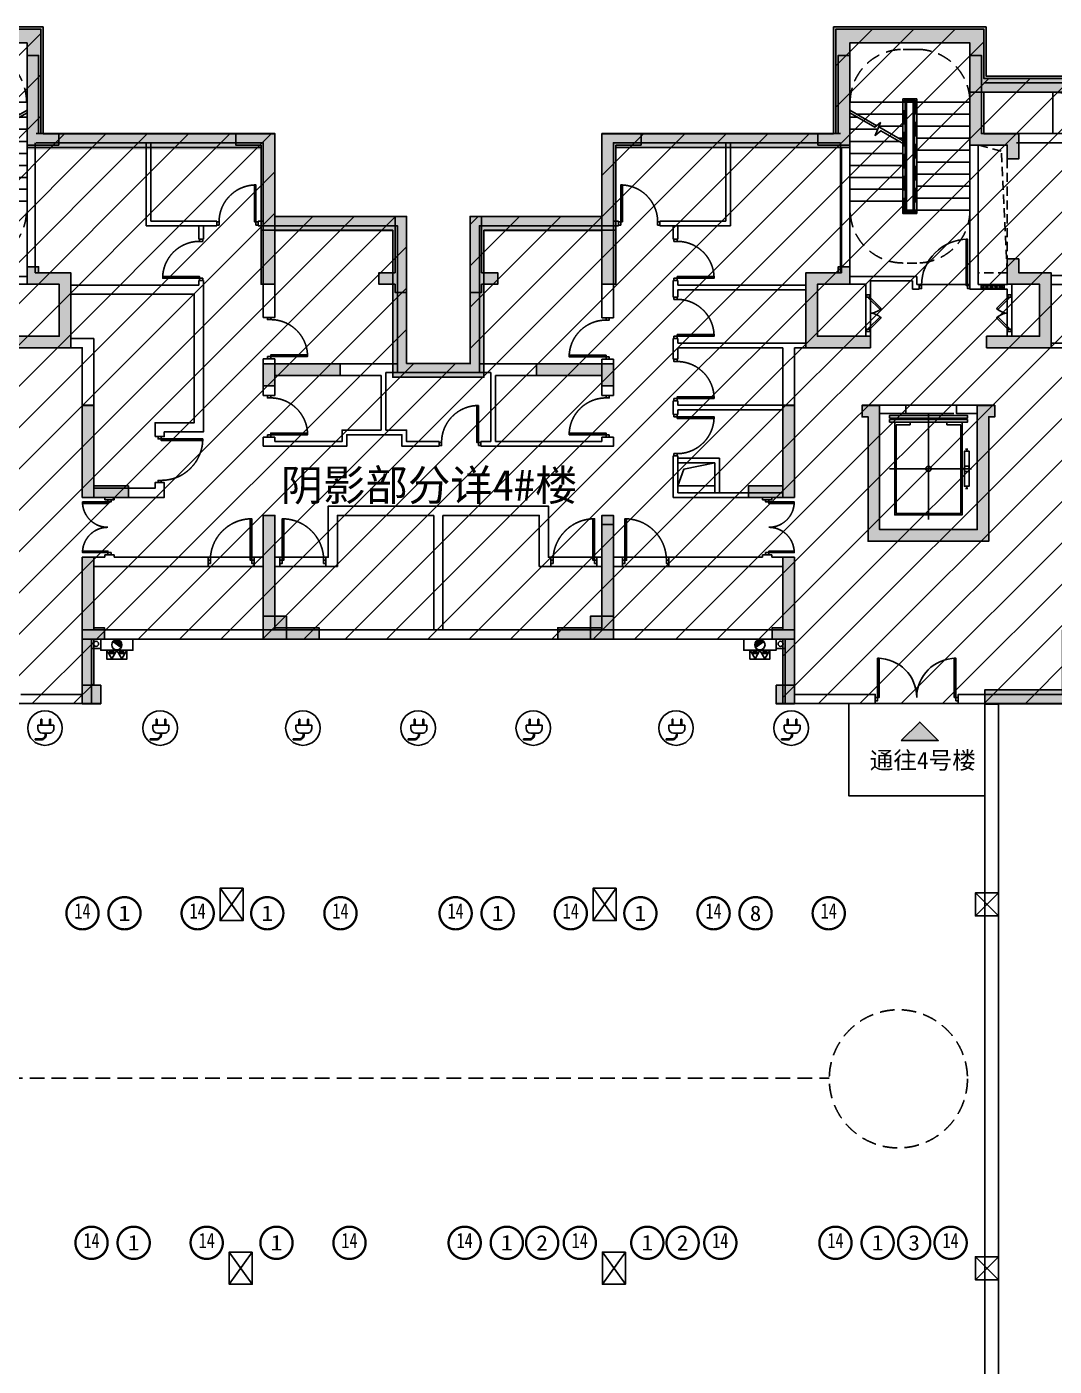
# Model space of a CAD drawing. Header units: millimetres. Extents: x -248992 to 1906102, y -24098 to 332602.
# Drawn here: x 895872 to 918176, y 76971 to 106060 of the extents above; entities that cross this region are included whole.
import ezdxf
from ezdxf.enums import TextEntityAlignment as Align
from ezdxf.xclip import XClip

# ---------------------------------------------------------------- set-up
doc = ezdxf.new("R2010")
doc.units = ezdxf.units.MM
doc.header["$LTSCALE"] = 100
doc.header["$XCLIPFRAME"] = 0
for name, pattern in [('A6-DK-B1F$0$HIDDEN2', [4.7625, 3.175, -1.5875]), ('XG-130-CORE-B1F$0$ACO-DASHED', [3, 2, -1]), ('XG-130-CORE-B1F$0$XG-14CORE-SF$0$X1-CORE-SF$0$HIDDEN2', [4.7625, 3.175, -1.5875])]:
    doc.linetypes.add(name, pattern=pattern)
for name, color, linetype in [('-ACO-TTLB', 153, 'Continuous'), ('4#-HW-B1F$0$S-HATCH-X', 251, 'Continuous'), ('4#-W-B1F$0$S-COLUMN-S', 2, 'Continuous'), ('4#-W-B1F$0$S-WALL-S', 4, 'Continuous'), ('A-HATCH', 251, 'Continuous'), ('A-ROOM-IDEN', 31, 'Continuous'), ('A-WIND-IDEN', 244, 'Continuous'), ('A6-DK-B1F$0$A-TRACK', 77, 'A6-DK-B1F$0$HIDDEN2'), ('A6-DK-B1F$0$DK-WALL-B1F$0$A-MARK', 232, 'Continuous'), ('A6-W-B1$0$S-WALL-S', 4, 'Continuous'), ('TP-DK-1(xhs)$0$P-J-DIM-L', 70, 'Continuous'), ('TP-DK-1(xhs)$0$P-X-L', 240, 'Continuous'), ('TP-DK-1(xhs)$0$P-X-M', 2, 'Continuous'), ('TP-DK-1(xhs)$0$P-X-X', 1, 'Continuous'), ('X4-B1F$0$A-CONC', 30, 'Continuous'), ('X4-B1F$0$A-DOOR', 190, 'Continuous'), ('X4-B1F$0$A-HOLE-FLOR', 242, 'Continuous'), ('X4-B1F$0$A-STAIR', 142, 'Continuous'), ('X4-B1F$0$A-WALL', 2, 'Continuous'), ('X4-B1F$0$xref(dwg引用图层)', 7, 'Continuous'), ('XA6-130-S-B1F$0$A-CONC', 30, 'Continuous'), ('XA6-130-S-B1F$0$A-DOOR', 190, 'Continuous'), ('XA6-130-S-B1F$0$A-HOLE-FLOR', 242, 'Continuous'), ('XA6-130-S-B1F$0$A-STAIR', 142, 'Continuous'), ('XA6-130-S-B1F$0$A-WALL', 2, 'Continuous'), ('XG-130-CORE-B1F$0$A-DOOR', 190, 'Continuous'), ('XG-130-CORE-B1F$0$A-EVTR', 193, 'Continuous'), ('XG-130-CORE-B1F$0$A-HOLE-FLOR', 242, 'Continuous'), ('XG-130-CORE-B1F$0$A-SILL', 135, 'Continuous'), ('XG-130-CORE-B1F$0$A-STAIR', 142, 'Continuous'), ('XG-130-CORE-B1F$0$A-WALL', 2, 'Continuous'), ('XG-130-CORE-B1F$0$XG-14CORE-SF$0$A-STAIR', 142, 'Continuous'), ('XG-130-CORE-B1F$0$XG-14CORE-SF$0$X1-CORE-SF$0$A-INDEX', 134, 'Continuous'), ('XG-130-CORE-B1F$0$XG-14CORE-SF$0$X1-CORE-SF$0$A-RAIL', 55, 'Continuous'), ('XG-130-CORE-B1F$0$XG-14CORE-SF$0$X1-CORE-SF$0$A-STAIR', 142, 'Continuous'), ('XG-130-CORE-B1F$0$XU-3A-28F-SF$0$A-WIND', 126, 'Continuous'), ('xref(dwg引用图层)', 7, 'Continuous')]:
    doc.layers.add(name, color=color, linetype=linetype)
for name, color, linetype, plot in [('4#-HW-B1F$0$S-EDIT', 241, 'Continuous', False), ('A6-W-B1$0$S-EDIT', 241, 'Continuous', False), ('XG-130-CORE-B1F$0$XG-14CORE-SF$0$X1-CORE-SF$0$-ACO-PLTW', 220, 'XG-130-CORE-B1F$0$XG-14CORE-SF$0$X1-CORE-SF$0$HIDDEN2', False)]:
    doc.layers.add(name, color=color, linetype=linetype, plot=plot)
doc.layers.add('LVTRY', color=6, linetype='Continuous', lineweight=18)
doc.layers.add('PUB_TEXT', color=7, linetype='Continuous', lineweight=15)
doc.styles.add('-黑体', font='simhei.ttf')
doc.styles.add('华文细黑', font='STXIHEI.TTF')

# ---------------------------------------------------------------- blocks, each defined once
blk = doc.blocks.new('*U160')
for p, q in [((-25, 0), (-25, 500)), ((25, 0), (25, 500))]:
    blk.add_line(p, q)
for points in [[(25, 500), (-25, 500), (-25, 450), (25, 450)], [(25, 500), (-25, 500), (-25, 450), (25, 450)], [(22, 497), (-22, 497), (-22, 453), (22, 453)], [(22, 497), (-22, 497), (-22, 453), (22, 453)], [(16, 395), (13, 395), (13, 399), (-16, 445), (-16, 450), (-13, 450), (-13, 446), (16, 400), (16, 395)], [(16, 295), (13, 295), (13, 299), (-16, 345), (-16, 350), (-13, 350), (-13, 346), (16, 300), (16, 295)], [(25, 0), (-25, 0), (-25, 50), (25, 50)], [(25, 0), (-25, 0), (-25, 50), (25, 50)], [(22, 3), (-22, 3), (-22, 47), (22, 47)], [(22, 3), (-22, 3), (-22, 47), (22, 47)], [(16, 195), (13, 195), (13, 199), (-16, 245), (-16, 250), (-13, 250), (-13, 246), (16, 200), (16, 195)], [(16, 95), (13, 95), (13, 99), (-16, 145), (-16, 150), (-13, 150), (-13, 146), (16, 100), (16, 95)]]:
    blk.add_lwpolyline(points, close=True)
blk = doc.blocks.new('*U161')
for points in [[(-1100, -35), (-1050, -35), (-1050, 35), (-1100, 35)], [(-50, -35), (0, -35), (0, 35), (-50, 35)], [(-85, -1035), (-85, -35), (-50, -35), (-50, -1035)]]:
    blk.add_lwpolyline(points, close=True)
blk.add_arc((-50, -35), 1000, 180, 270)
blk = doc.blocks.new('XG-130-CORE-B1F$0$DT-YL')
for p, q in [((13512, 6200), (12412, 6200)), ((12962, 3900), (12962, 6200)), ((12562, 5955), (12262, 5955)), ((12562, 6010), (12562, 5955)), ((13362, 5955), (13362, 6010)), ((13662, 5955), (13362, 5955)), ((12156, 5430), (12106, 5430)), ((12131, 5380), (12131, 5430)), ((13806, 5000), (12031, 5000)), ((12156, 4570), (12106, 4570)), ((12131, 4620), (12131, 4570))]:
    blk.add_line(p, q)
for points in [[(13806, 6100), (13806, 6160), (12118, 6160), (12118, 6100)], [(13806, 6010), (13806, 6070), (12118, 6070), (12118, 6010)], [(12081, 5380), (12081, 4620), (12181, 4620), (12181, 5380)]]:
    blk.add_lwpolyline(points, close=True)
for points in [[(12231, 6010), (12231, 4000), (13693, 4000), (13693, 6010)], [(12262, 5955), (12262, 4030), (13662, 4030), (13662, 5955)]]:
    blk.add_lwpolyline(points)
blk.add_circle((12131, 5000), 60)
at = {"extrusion": (0, 0, -1)}
blk.add_ellipse((12962, 5000), major_axis=(60.1, 0), ratio=0.918919, start_param=4.712389, end_param=10.995574, dxfattribs=at)
blk = doc.blocks.new('*U162')
at = {"linetype": 'ByBlock', "lineweight": -2}
for points in [[(0, 35), (50, 35), (50, -35), (0, -35)], [(322, 258), (75, 10), (50, 35), (297, 282)], [(478, 258), (725, 10), (750, 35), (503, 282)], [(800, 35), (750, 35), (750, -35), (800, -35)]]:
    blk.add_lwpolyline(points, close=True, dxfattribs=at)
for centre, start, end in [((50, 35), 0, 45), ((750, 35), 135, 180)]:
    blk.add_arc(centre, 350, start, end, dxfattribs=at)
blk = doc.blocks.new('XG-130-CORE-B1F')
at = {"const_width": 0.25}
blk.add_lwpolyline([(8240, 9020, 1), (8240, 9020, 1)], format="xyb", close=True, dxfattribs=at)
at = {"layer": 'XG-130-CORE-B1F$0$A-HOLE-FLOR', "linetype": 'XG-130-CORE-B1F$0$ACO-DASHED'}
blk.add_lwpolyline([(8940, 9270), (9570, 9270), (9570, 12040), (8940, 12040)], close=True, dxfattribs=at)
blk.add_lwpolyline([(8940, 9270), (9069, 11912), (9570, 12040)], dxfattribs=at)
at = {"layer": 'XG-130-CORE-B1F$0$A-SILL'}
for points in [[(9005, 9010), (9505, 9010)], [(9005, 8910), (9505, 8910)]]:
    blk.add_lwpolyline(points, dxfattribs=at)
at = {"layer": 'XG-130-CORE-B1F$0$A-STAIR'}
blk.add_lwpolyline([(10040, 6390), (11140, 6390)], dxfattribs=at)
at = {"layer": 'XG-130-CORE-B1F$0$A-WALL'}
for p, q in [((12360, 14260), (12360, 9190)), ((10900, 9190), (10900, 9010)), ((11000, 9090), (11000, 8910)), ((10850, 9010), (10850, 8910))]:
    blk.add_line(p, q, dxfattribs=at)
for points in [[(12360, 14260), (9750, 14260), (9750, 8990)], [(9570, 9010), (9570, 12040), (8940, 12040), (8940, 11740), (8690, 11740), (8690, 12290), (9500, 12290)], [(12540, 11989), (12540, 9270), (13310, 9270), (13310, 7640), (11910, 7640), (11910, 7990), (12010, 7990), (12010, 7890), (13060, 7890), (13060, 9020), (12010, 9020), (12010, 8790), (11910, 8790), (11910, 9090), (11000, 9090)], [(8840, 8790), (8940, 8790), (8940, 8910), (9005, 8910), (9005, 9010), (8940, 9010), (8940, 9570), (8690, 9570), (8690, 9270), (7990, 9270), (7990, 7640), (9390, 7640), (9390, 7890), (8940, 7890), (8940, 7990), (8840, 7990), (8840, 7890), (8240, 7890), (8240, 9020), (8840, 9020)], [(8840, 9020), (8840, 8910)], [(8840, 9020), (8840, 8790)], [(12360, 9190), (10900, 9190)], [(9570, 9010), (9505, 9010)], [(9505, 9010), (9505, 8910), (9750, 8910), (9750, 8990), (9750, 8990)], [(10900, 9010), (10850, 9010)], [(11000, 8910), (10850, 8910)], [(11710, 6390), (11140, 6390), (11140, 6210), (11710, 6210), (11710, 3690), (9590, 3690), (9590, 6210), (10040, 6210), (10040, 6390), (9590, 6390)]]:
    blk.add_lwpolyline(points, dxfattribs=at)
at = {"layer": 'XG-130-CORE-B1F$0$XG-14CORE-SF$0$A-STAIR'}
for p, q in [((8840, 8790), (8840, 7990)), ((8940, 7990), (8940, 8790)), ((11910, 7990), (11910, 8790)), ((12010, 8790), (12010, 7990))]:
    blk.add_line(p, q, dxfattribs=at)
blk.add_lwpolyline([(10850, 9010), (9750, 9010)], dxfattribs=at)
at = {"layer": 'XG-130-CORE-B1F$0$XG-14CORE-SF$0$X1-CORE-SF$0$-ACO-PLTW'}
blk.add_line((11180, 13020), (10930, 13020), dxfattribs=at)
blk.add_lwpolyline([(10930, 13020), (10930, 10580), (11180, 10580), (11180, 13020)], dxfattribs=at)
at = {"layer": 'XG-130-CORE-B1F$0$XG-14CORE-SF$0$X1-CORE-SF$0$A-INDEX'}
for points in [[(12360, 12800), (11774, 12462)], [(12360, 12742), (11815, 12428), (11692, 12530), (11808, 12250), (11685, 12352), (11130, 12032)], [(11731, 12437), (11130, 12090)]]:
    blk.add_lwpolyline(points, dxfattribs=at)
at = {"layer": 'XG-130-CORE-B1F$0$XG-14CORE-SF$0$X1-CORE-SF$0$A-RAIL'}
for points in [[(10905, 10555), (11205, 10555), (11205, 13045), (10905, 13045)], [(10955, 10605), (11155, 10605), (11155, 12995), (10955, 12995)]]:
    blk.add_lwpolyline(points, close=True, dxfattribs=at)
at = {"layer": 'XG-130-CORE-B1F$0$XG-14CORE-SF$0$X1-CORE-SF$0$A-STAIR'}
for p, q in [((9750, 12970), (10905, 12970)), ((10955, 12970), (11155, 12970)), ((10980, 10630), (10980, 12970)), ((11130, 10630), (11130, 12970)), ((11205, 12970), (12360, 12970)), ((9750, 12710), (10905, 12710)), ((10955, 12720), (10980, 12720)), ((11130, 12710), (11155, 12710)), ((11205, 12710), (12222, 12710)), ((12200, 12650), (12360, 12650)), ((9750, 12450), (10905, 12450)), ((10955, 12460), (10980, 12460)), ((11130, 12450), (11155, 12450)), ((11205, 12450), (11721, 12450)), ((11750, 12390), (12360, 12390)), ((9750, 12190), (10905, 12190)), ((9750, 11930), (10905, 11930)), ((10955, 12200), (10980, 12200)), ((10955, 11940), (10980, 11940)), ((11130, 12190), (11155, 12190)), ((11205, 12190), (11304, 12190)), ((11282, 12120), (12360, 12120)), ((9750, 11670), (10905, 11670)), ((10955, 11680), (10980, 11680)), ((11130, 11860), (11155, 11860)), ((11205, 11860), (12360, 11860)), ((9750, 11410), (10905, 11410)), ((10955, 11420), (10980, 11420)), ((11130, 11600), (11155, 11600)), ((11205, 11600), (12360, 11600)), ((9750, 11150), (10905, 11150)), ((10955, 11160), (10980, 11160)), ((11130, 11340), (11155, 11340)), ((11130, 11080), (11155, 11080)), ((11205, 11340), (12360, 11340)), ((11205, 11080), (12360, 11080)), ((9750, 10890), (10905, 10890)), ((10955, 10900), (10980, 10900)), ((11130, 10820), (11155, 10820)), ((11205, 10820), (12360, 10820)), ((9750, 10630), (10905, 10630)), ((10955, 10630), (11155, 10630))]:
    blk.add_line(p, q, dxfattribs=at)
at = {"layer": 'XG-130-CORE-B1F$0$XG-14CORE-SF$0$X1-CORE-SF$0$A-STAIR', "linetype": 'XG-130-CORE-B1F$0$XG-14CORE-SF$0$X1-CORE-SF$0$HIDDEN2'}
for points in [[(10900, 14120), (11200, 14120)], [(11110, 9480), (10900, 9480)]]:
    blk.add_lwpolyline(points, dxfattribs=at)
for centre, start, end in [((10900, 12970), 90, 180), ((11200, 12970), 0, 90), ((10900, 10630), 180, 270), ((11200, 10630), 270, 0)]:
    blk.add_arc(centre, 1150, start, end, dxfattribs=at)
at = {"layer": 'XG-130-CORE-B1F$0$A-DOOR'}
for name, p, rotation in [('*U161', (9750, 8960), 180), ('*U162', (11960, 7990), 90)]:
    blk.add_blockref(name, p, dxfattribs=dict(at, rotation=rotation))
at = {"layer": 'XG-130-CORE-B1F$0$A-DOOR', "xscale": -1, "rotation": 270}
blk.add_blockref('*U162', (8890, 7990), dxfattribs=at)
at = {"layer": 'XG-130-CORE-B1F$0$A-EVTR'}
blk.add_blockref('XG-130-CORE-B1F$0$DT-YL', (-2312, 10), dxfattribs=at)
at = {"layer": 'XG-130-CORE-B1F$0$XU-3A-28F-SF$0$A-WIND', "rotation": 90}
blk.add_blockref('*U160', (9505, 8960), dxfattribs=at)
blk = doc.blocks.new('*U101')
for points in [[(-85, 835), (-85, 35), (-50, 35), (-50, 835)], [(-900, -35), (-850, -35), (-850, 35), (-900, 35)], [(-50, -35), (0, -35), (0, 35), (-50, 35)]]:
    blk.add_lwpolyline(points, close=True)
blk.add_arc((-50, 35), 800, 90, 180)
blk = doc.blocks.new('*U102')
for points in [[(-850, 35), (-900, 35), (-900, -35), (-850, -35)], [(0, 35), (-50, 35), (-50, -35), (0, -35)], [(-815, -835), (-815, -35), (-850, -35), (-850, -835)]]:
    blk.add_lwpolyline(points, close=True)
blk.add_arc((-850, -35), 800, 270, 0)
blk = doc.blocks.new('*U98')
for points in [[(-815, 835), (-815, 35), (-850, 35), (-850, 835)], [(-850, -35), (-900, -35), (-900, 35), (-850, 35)], [(0, -35), (-50, -35), (-50, 35), (0, 35)]]:
    blk.add_lwpolyline(points, close=True)
blk.add_arc((-850, 35), 800, 0, 90)
blk = doc.blocks.new('*U95')
at = {"linetype": 'ByBlock', "lineweight": -2}
for points in [[(0, -35), (50, -35), (50, 35), (0, 35)], [(1150, -35), (1200, -35), (1200, 35), (1150, 35)], [(85, -585), (85, -35), (50, -35), (50, -585)], [(1115, -585), (1115, -35), (1150, -35), (1150, -585)]]:
    blk.add_lwpolyline(points, close=True, dxfattribs=at)
for centre, start, end in [((50, -35), 270, 0), ((1150, -35), 180, 270)]:
    blk.add_arc(centre, 550, start, end, dxfattribs=at)
blk = doc.blocks.new('*U96')
at = {"color": 0, "linetype": 'ByBlock', "lineweight": -2}
for points in [[(50, -35), (0, -35), (0, 35), (50, 35)], [(1000, -35), (950, -35), (950, 35), (1000, 35)], [(85, -935), (85, -35), (50, -35), (50, -935)]]:
    blk.add_lwpolyline(points, close=True, dxfattribs=at)
blk.add_arc((50, -35), 900, 270, 0, dxfattribs=at)
blk = doc.blocks.new('*U97')
at = {"color": 0, "linetype": 'ByBlock', "lineweight": -2}
for points in [[(85, 935), (85, 35), (50, 35), (50, 935)], [(50, 35), (0, 35), (0, -35), (50, -35)], [(1000, 35), (950, 35), (950, -35), (1000, -35)]]:
    blk.add_lwpolyline(points, close=True, dxfattribs=at)
blk.add_arc((50, 35), 900, 360, 90, dxfattribs=at)
blk = doc.blocks.new('*U99')
at = {"color": 0, "linetype": 'ByBlock', "lineweight": -2}
for points in [[(85, 935), (85, 35), (50, 35), (50, 935)], [(50, 35), (0, 35), (0, -35), (50, -35)], [(1000, 35), (950, 35), (950, -35), (1000, -35)]]:
    blk.add_lwpolyline(points, close=True, dxfattribs=at)
blk.add_arc((50, 35), 900, 360, 90, dxfattribs=at)
blk = doc.blocks.new('XA6-130-S-B1F')
at = {"layer": 'XA6-130-S-B1F$0$A-CONC'}
blk.add_lwpolyline([(32830, 110), (34840, 110), (34840, 1510), (42480, 1510)], dxfattribs=at)
at = {"layer": 'XA6-130-S-B1F$0$A-HOLE-FLOR'}
blk.add_lwpolyline([(36830, 13190), (34630, 13190), (34630, 12290), (36830, 12290)], close=True, dxfattribs=at)
blk.add_lwpolyline([(34630, 13190), (36615, 13024), (36830, 12290)], dxfattribs=at)
at = {"layer": 'XA6-130-S-B1F$0$A-STAIR'}
for points in [[(16290, 3090), (17290, 3090)], [(17850, 3090), (18850, 3090)], [(23730, 3090), (24730, 3090)], [(26290, 3090), (25290, 3090)], [(16290, 2890), (17290, 2890)], [(18850, 2890), (17850, 2890)], [(24730, 2890), (23730, 2890)], [(26290, 2890), (25290, 2890)]]:
    blk.add_lwpolyline(points, dxfattribs=at)
at = {"layer": 'XA6-130-S-B1F$0$A-WALL'}
blk.add_line((30020, 12090), (30020, 9270), dxfattribs=at)
for points in [[(33130, 13390), (37030, 13390), (37030, 12290), (39020, 12290), (39020, 10490), (41880, 10490)], [(33130, 13190), (36830, 13190), (36830, 12090), (38770, 12090), (38770, 10290), (41680, 10290), (41680, 7090), (42430, 7090), (42430, 5389)], [(30020, 12290), (24840, 12290), (24840, 10490), (21980, 10490), (21980, 7300), (20600, 7300), (20600, 10490), (17740, 10490), (17740, 12290), (12560, 12290)], [(36830, 12290), (33840, 12290)], [(36830, 12290), (33840, 12290)], [(12540, 12090), (12540, 9270)], [(30020, 12090), (25090, 12090), (25090, 10290), (22180, 10290), (22180, 7100), (20400, 7100), (20400, 10290), (17490, 10290), (17490, 12090), (12560, 12090)], [(14950, 10290), (14950, 12090)], [(15050, 10390), (15050, 12090)], [(27530, 10390), (27530, 12090)], [(27630, 10290), (27630, 12090)], [(30020, 12090), (30020, 9270)], [(36830, 12090), (33840, 12090)], [(36830, 12090), (33840, 12090)], [(16480, 10290), (14950, 10290)], [(15050, 10390), (16480, 10390)], [(16090, 10000), (16090, 10290)], [(16190, 10000), (16190, 10290)], [(16480, 10390), (16480, 10290)], [(17380, 10390), (17490, 10390)], [(17380, 10390), (17380, 10290)], [(17490, 10290), (17380, 10290)], [(17490, 8300), (17490, 10290)], [(17740, 8300), (17740, 10290)], [(24840, 8290), (24840, 10290)], [(25200, 10390), (25090, 10390)], [(25090, 8290), (25090, 10290)], [(25090, 10290), (25200, 10290)], [(25200, 10390), (25200, 10290)], [(26100, 10390), (26100, 10290)], [(27530, 10390), (26100, 10390)], [(26100, 10290), (27630, 10290)], [(26390, 10000), (26390, 10290)], [(26490, 10000), (26490, 10290)], [(16190, 10000), (16090, 10000)], [(26390, 10000), (26490, 10000)], [(34590, 9210), (37320, 9210), (37320, 9550), (37520, 9550)], [(34590, 9010), (37520, 9010), (37520, 9350), (37520, 9350)], [(12560, 9270), (13310, 9270)], [(13310, 9000), (13310, 9270)], [(16090, 9000), (16090, 9100)], [(16190, 9100), (16090, 9100)], [(16190, 9000), (16190, 9100)], [(26390, 9000), (26390, 9100)], [(26390, 9100), (26490, 9100)], [(26490, 9000), (26490, 9100)], [(29270, 9000), (29270, 9270)], [(30020, 9270), (29270, 9270)], [(13310, 9000), (16090, 9000)], [(13810, 6390), (13810, 7840), (13310, 7840), (13310, 8800)], [(15140, 5710), (15140, 6010), (15990, 6010), (15990, 8800), (13310, 8800)], [(15140, 5710), (15340, 5710), (15340, 5810), (16190, 5810), (16190, 9000)], [(26390, 9000), (26390, 8740)], [(26490, 8740), (26390, 8740)], [(29270, 9000), (26490, 9000)], [(29270, 8900), (26490, 8900), (26490, 8740)], [(17740, 8300), (17490, 8300)], [(24840, 8290), (25090, 8290)], [(13560, 6390), (13560, 7640), (13310, 7640)], [(26490, 7840), (26390, 7840)], [(26390, 7840), (26390, 7390)], [(26490, 7840), (26490, 7740)], [(29270, 7740), (26490, 7740)], [(26490, 7640), (26490, 7390)], [(28770, 7640), (26490, 7640)], [(28770, 6390), (28770, 7640)], [(29270, 7640), (29020, 7640)], [(29020, 6390), (29020, 7640)], [(34590, 7740), (37420, 7740)], [(34590, 7640), (34840, 7640)], [(17490, 6600), (17490, 7400)], [(17740, 7400), (17490, 7400)], [(17740, 6600), (17740, 7400)], [(17740, 7290), (20400, 7290)], [(24840, 7290), (22180, 7290)], [(24840, 7390), (25090, 7390)], [(24840, 6600), (24840, 7390)], [(25090, 6600), (25090, 7390)], [(26490, 7390), (26390, 7390)], [(26490, 7490), (26490, 7390)], [(17740, 7040), (20050, 7040)], [(20050, 7040), (20050, 5850)], [(20150, 7100), (22430, 7100)], [(20150, 7100), (20150, 5850)], [(22430, 7100), (22430, 5600)], [(24830, 7040), (22530, 7040)], [(22530, 7040), (22530, 5600)], [(17740, 6600), (17490, 6600)], [(24840, 6600), (25090, 6600)], [(26490, 6490), (26390, 6490)], [(26390, 6190), (26390, 6490)], [(26490, 6490), (26490, 6390), (28770, 6390)], [(26490, 6190), (26390, 6190)], [(26490, 6190), (26490, 6290)], [(26490, 6290), (28770, 6290)], [(27430, 6390), (28770, 6390)], [(27430, 6290), (28770, 6290)], [(30490, 6390), (30490, 6140)], [(30490, 6390), (30870, 6390)], [(30490, 6140), (30620, 6140)], [(30870, 6210), (30870, 3690), (32990, 3690), (32990, 6210)], [(33370, 6390), (32990, 6390)], [(33370, 6140), (33240, 6140)], [(33370, 6390), (33370, 6140)], [(17740, 5600), (19200, 5600), (19200, 5850), (20050, 5850)], [(20150, 5850), (20600, 5850), (20600, 5600), (21310, 5600)], [(17490, 5500), (19300, 5500), (19300, 5750), (20500, 5750), (20500, 5500), (21310, 5500)], [(17490, 5500), (17490, 5700)], [(17740, 5700), (17490, 5700)], [(17740, 5600), (17740, 5700)], [(21310, 5600), (21270, 5600)], [(21310, 5500), (21310, 5600)], [(21310, 5500), (21310, 5600)], [(25090, 5700), (25090, 5500), (22210, 5500)], [(22430, 5600), (22210, 5600)], [(22210, 5500), (22210, 5600)], [(24840, 5600), (22530, 5600)], [(24840, 5700), (25090, 5700)], [(24840, 5600), (24840, 5700)], [(21310, 5500), (21270, 5500)], [(26490, 5290), (26390, 5290)], [(28330, 4390), (26390, 4390), (26390, 5290)], [(26490, 5190), (26490, 5290)], [(28770, 4490), (26490, 4490), (26490, 5290)], [(14250, 4390), (15340, 4390), (15340, 4710), (15140, 4710), (15140, 4590), (13810, 4590)], [(13810, 4390), (14050, 4390)], [(14050, 4340), (14050, 4390)], [(14250, 4340), (14250, 4390)], [(28330, 4340), (28330, 4390)], [(28770, 4390), (28530, 4390)], [(28530, 4340), (28530, 4390)], [(14050, 4340), (14250, 4340)], [(21320, 4200), (18900, 4200), (18900, 3090), (18850, 3090), (18850, 2890), (19100, 2890), (19100, 4000), (21190, 4000)], [(18900, 4200), (23680, 4200), (23680, 3090), (23730, 3090), (23730, 2890), (23480, 2890), (23480, 4000), (21390, 4000)], [(28530, 4340), (28330, 4340)], [(21190, 4000), (21190, 1510)], [(21390, 4000), (21390, 1510)], [(24840, 1510), (24840, 3800), (25090, 3800), (25090, 1510)], [(42430, 3310), (42430, 1510), (34840, 1510), (34840, 110), (32830, 110)], [(13560, 3090), (14050, 3090)], [(13560, 3090), (13560, 1510)], [(14050, 3140), (14250, 3140)], [(14050, 3090), (14050, 3140)], [(14050, 3140), (14250, 3140)], [(14250, 3090), (14250, 3140)], [(14250, 3090), (16290, 3090)], [(16290, 3090), (16290, 2890)], [(17290, 3090), (17490, 3090)], [(17290, 3090), (17290, 2890)], [(17850, 3090), (17740, 3090)], [(17850, 3090), (17850, 2890)], [(24730, 3090), (24730, 2890)], [(24730, 3090), (24840, 3090)], [(25290, 3090), (25090, 3090)], [(25290, 3090), (25290, 2890)], [(26290, 3090), (26290, 2890)], [(28330, 3090), (26290, 3090)], [(28530, 3140), (28330, 3140)], [(28330, 3090), (28330, 3140)], [(28530, 3140), (28330, 3140)], [(28530, 3090), (28530, 3140)], [(29020, 3090), (28530, 3090)], [(29020, 3090), (29020, 1510)], [(13810, 2890), (16290, 2890)], [(13810, 2890), (13810, 1510)], [(17290, 2890), (17490, 2890)], [(17740, 1510), (17740, 2890)], [(17740, 2890), (17850, 2890)], [(24840, 2890), (24730, 2890)], [(24840, 1510), (24840, 2890)], [(25290, 2890), (25090, 2890)], [(28770, 2890), (26290, 2890)], [(28770, 2890), (28770, 1510)], [(11550, 110), (13560, 110), (13560, 1510), (29020, 1510), (29020, 110), (31030, 110)], [(11550, -90), (13760, -90), (13760, 1310), (28820, 1310), (28820, -90), (31030, -90)], [(32830, -90), (35040, -90), (35040, 1310), (42680, 1310)]]:
    blk.add_lwpolyline(points, dxfattribs=at)
at = {"layer": 'XA6-130-S-B1F$0$A-DOOR'}
for name, p in [('*U101', (17380, 10340)), ('*U97', (17850, 2990))]:
    blk.add_blockref(name, p, dxfattribs=at)
at = {"layer": 'XA6-130-S-B1F$0$A-DOOR', "xscale": -1}
for name, p in [('*U101', (25200, 10340)), ('*U97', (24730, 2990))]:
    blk.add_blockref(name, p, dxfattribs=at)
at = {"layer": 'XA6-130-S-B1F$0$A-DOOR'}
for name, p, rotation in [('*U98', (16140, 10000), 90), ('*U102', (17615, 8300), 90), ('*U102', (17615, 6600), 90), ('*U102', (21310, 5550), 180), ('*U98', (26440, 5290), 270), ('*U99', (15240, 5710), 270), ('*U95', (28430, 3140), 90), ('*U96', (17290, 2990), 180)]:
    blk.add_blockref(name, p, dxfattribs=dict(at, rotation=rotation))
at = {"layer": 'XA6-130-S-B1F$0$A-DOOR', "xscale": -1}
for name, p, rotation in [('*U98', (26440, 10000), 270), ('*U98', (26440, 8740), 270), ('*U102', (24965, 8290), 270), ('*U98', (26440, 7390), 270), ('*U102', (24965, 6600), 270), ('*U95', (14150, 3140), 270), ('*U96', (25290, 2990), 180)]:
    blk.add_blockref(name, p, dxfattribs=dict(at, rotation=rotation))
blk = doc.blocks.new('*U154')
at = {"linetype": 'ByBlock', "lineweight": -2}
for points in [[(85, 885), (85, 35), (50, 35), (50, 885)], [(1715, 885), (1715, 35), (1750, 35), (1750, 885)], [(0, 35), (50, 35), (50, -35), (0, -35)], [(1750, 35), (1800, 35), (1800, -35), (1750, -35)]]:
    blk.add_lwpolyline(points, close=True, dxfattribs=at)
for centre, start, end in [((50, 35), 0, 90), ((1750, 35), 90, 180)]:
    blk.add_arc(centre, 850, start, end, dxfattribs=at)
blk = doc.blocks.new('X4-B1F')
at = {"layer": 'X4-B1F$0$A-CONC', "elevation": 0}
for points in [[(29637, 110), (30775, 110), (30775, -90), (29744, -90)], [(33713, 110), (32575, 110), (32575, -90), (33606, -90)]]:
    blk.add_lwpolyline(points, dxfattribs=at)
at = {"layer": 'X4-B1F$0$A-HOLE-FLOR'}
blk.add_lwpolyline([(27290, 5140), (26490, 5140), (26490, 4640), (27290, 4640)], close=True, dxfattribs=at)
blk.add_lwpolyline([(27290, 5140), (26617, 5002), (26490, 4640)], dxfattribs=at)
at = {"layer": 'X4-B1F$0$A-STAIR', "elevation": 0}
for points in [[(30200, -90), (33150, -90)], [(30200, -90), (30200, -2090), (33150, -2090), (33150, -90)]]:
    blk.add_lwpolyline(points, dxfattribs=at)
at = {"layer": 'X4-B1F$0$A-WALL'}
for points in [[(27390, 4490), (27390, 5240), (26490, 5240)], [(27290, 4490), (27290, 5140), (26490, 5140)]]:
    blk.add_lwpolyline(points, dxfattribs=at)
ref = blk.add_blockref('XA6-130-S-B1F', (0, 0))
XClip(ref).set_block_clipping_path([(-2000.0000000001, -1000), (8285.099959881, -1000), (8285.099959881, 1240.1551048407), (12225.9127368871, 1240.1551048407), (12225.9127368871, -1000), (30200.0000062791, -1000), (30200.0000062791, 988.1513890704), (33245.6530441269, 988.1513890704), (33245.6530441269, -1000), (43579.9999999999, -1000), (43579.9999999999, 14900), (-2000.0000000001, 14900)])
at = {"layer": 'X4-B1F$0$A-DOOR', "xscale": -1}
blk.add_blockref('*U154', (32575, 10, 0), dxfattribs=at)
at = {"layer": 'X4-B1F$0$xref(dwg引用图层)'}
blk.add_blockref('XG-130-CORE-B1F', (0, 0), dxfattribs=at)
at = {"layer": 'X4-B1F$0$xref(dwg引用图层)', "xscale": -1}
blk.add_blockref('XG-130-CORE-B1F', (42580, 0), dxfattribs=at)
blk = doc.blocks.new('4#-HW-B1F')
at = {"layer": '4#-HW-B1F$0$S-HATCH-X'}
for points in [[(33180, 13540), (37180, 13540), (37180, 12290), (39020, 12290), (39020, 10490), (41880, 10490), (41880, 7290), (42680, 7290), (42680, 6390), (43680, 6390), (43680, 2790), (42680, 2790), (42680, 1310), (35140, 1310), (35140, 310), (35140, -90), (33150, -90), (33150, 210), (34840, 210), (34840, 310), (34840, 1610), (42380, 1610), (42380, 3090), (43380, 3090), (43380, 6090), (42380, 6090), (42380, 6990), (41580, 6990), (41580, 10190), (38720, 10190), (38720, 11990), (36830, 11990), (36830, 13190), (32830, 13190), (32830, 14260), (30220, 14260), (30220, 11990), (25140, 11990), (25140, 10190), (22280, 10190), (22280, 7000), (20300, 7000), (20300, 10190), (17440, 10190), (17440, 11940), (12360, 11940), (12360, 14260), (9750, 14260), (9750, 13190), (5880, 13190), (5880, 11990), (3860, 11990), (3860, 10190), (950, 10190), (950, 10490), (3560, 10490), (3560, 12290), (5530, 12290), (5530, 13540), (9400, 13540), (9400, 14610), (12710, 14610), (12710, 12290), (17740, 12290), (17740, 10490), (20600, 10490), (20600, 7300), (21980, 7300), (21980, 10490), (24840, 10490), (24840, 12290), (29870, 12290), (29870, 14610), (33180, 14610)], [(12360, 12040), (13050, 12040), (13050, 12290), (12610, 12290), (12610, 13990), (12360, 13990)], [(30220, 12040), (29530, 12040), (29530, 12290), (29970, 12290), (29970, 13990), (30220, 13990)], [(33890, 11740), (33640, 11740), (33640, 12040), (32830, 12040), (32830, 13990), (33080, 13990), (33080, 12290), (33890, 12290)], [(17440, 12040), (17440, 9020), (17740, 9020), (17740, 12290), (16890, 12290), (16890, 12040)], [(25140, 12040), (25140, 9020), (24840, 9020), (24840, 12290), (25690, 12290), (25690, 12040)], [(20350, 9270), (20000, 9270), (20000, 9020), (20350, 9020), (20350, 8840), (20600, 8840), (20600, 10490), (20350, 10490)], [(22230, 9270), (22580, 9270), (22580, 9020), (22230, 9020), (22230, 8840), (21980, 8840), (21980, 10490), (22230, 10490)], [(13060, 7890), (11910, 7890), (11910, 7710), (11910, 7640), (13310, 7640), (13310, 9270), (12610, 9270), (12610, 9400), (12360, 9400), (12360, 9020), (13060, 9020)], [(29520, 7890), (30670, 7890), (30670, 7710), (30670, 7640), (29270, 7640), (29270, 9270), (29970, 9270), (29970, 9400), (30220, 9400), (30220, 9020), (29520, 9020)], [(34590, 9270), (34590, 7640), (33190, 7640), (33190, 7710), (33190, 7890), (34340, 7890), (34340, 9020), (33640, 9020), (33640, 9570), (33890, 9570), (33890, 9270)], [(17490, 6810), (17740, 6810), (17740, 7040), (19160, 7040), (19160, 7290), (19060, 7290), (17490, 7290)], [(25090, 6810), (24840, 6810), (24840, 7040), (23420, 7040), (23420, 7290), (23520, 7290), (25090, 7290)], [(13560, 6390), (13810, 6390), (13810, 4390), (13560, 4390)], [(29020, 6390), (28770, 6390), (28770, 4390), (29020, 4390)], [(32990, 6390), (33370, 6390), (33370, 6140), (33240, 6140), (33240, 3440), (30620, 3440), (30620, 6140), (30490, 6140), (30490, 6390), (30870, 6390), (30870, 3690), (32990, 3690)], [(14560, 4390), (14560, 4640), (13810, 4640), (13810, 4390)], [(28770, 4640), (28020, 4640), (28020, 4390), (28770, 4390)], [(17490, 1310), (18700, 1310), (18700, 1560), (17740, 1560), (17740, 4000), (17490, 4000)], [(25090, 1310), (23880, 1310), (23880, 1560), (24840, 1560), (24840, 4000), (25090, 4000)], [(13560, 1310), (14040, 1310), (14040, 1560), (13810, 1560), (13810, 3090), (13560, 3090)], [(29020, 1310), (28540, 1310), (28540, 1560), (28770, 1560), (28770, 3090), (29020, 3090)], [(17990, 1810), (17490, 1810), (17490, 1310), (17990, 1310)], [(25090, 1810), (24590, 1810), (24590, 1310), (25090, 1310)], [(13560, 310), (13560, 1310), (13810, 1310), (13810, 310)], [(28770, 310), (28770, 1310), (29020, 1310), (29020, 310)], [(13960, 310), (13560, 310), (13560, -90), (13960, -90)], [(28620, 310), (29020, 310), (29020, -90), (28620, -90)]]:
    blk.add_hatch(color=256, dxfattribs=at).paths.add_polyline_path(points)
at = {"layer": '4#-HW-B1F$0$S-EDIT'}
for points in [[(35140, -90), (33150, -90), (33150, 210), (34840, 210)], [(36830, 13190), (32830, 13190), (32830, 14260), (30220, 14260), (30220, 11990), (25140, 11990), (25140, 10190), (22280, 10190), (22280, 7000), (20300, 7000), (20300, 10190), (17440, 10190), (17440, 11990), (12360, 11990), (12360, 14260), (9750, 14260)], [(9450, 14560), (12660, 14560), (12660, 12290), (17740, 12290), (17740, 10490), (20600, 10490), (20600, 7300), (21980, 7300), (21980, 10490), (24840, 10490), (24840, 12290), (29920, 12290), (29920, 14560), (33130, 14560), (33130, 13490), (37130, 13490)], [(13810, 4640), (14560, 4640), (14560, 4390), (13810, 4390)], [(28770, 4640), (28020, 4640), (28020, 4390), (28770, 4390)]]:
    blk.add_lwpolyline(points, dxfattribs=at)
for points in [[(12360, 12040), (13050, 12040), (13050, 12290), (12610, 12290), (12610, 13990), (12360, 13990)], [(30220, 12040), (29530, 12040), (29530, 12290), (29970, 12290), (29970, 13990), (30220, 13990)], [(33890, 11740), (33640, 11740), (33640, 12040), (32830, 12040), (32830, 13990), (33080, 13990), (33080, 12290), (33890, 12290)], [(17440, 12040), (17440, 9020), (17740, 9020), (17740, 12290), (16890, 12290), (16890, 12040)], [(25140, 12040), (25140, 9020), (24840, 9020), (24840, 12290), (25690, 12290), (25690, 12040)], [(20350, 9270), (20000, 9270), (20000, 9020), (20350, 9020), (20350, 8840), (20600, 8840), (20600, 10490), (20350, 10490)], [(22230, 9270), (22580, 9270), (22580, 9020), (22230, 9020), (22230, 8840), (21980, 8840), (21980, 10490), (22230, 10490)], [(13060, 7890), (11910, 7890), (11910, 7710), (11910, 7710), (11910, 7640), (13310, 7640), (13310, 9270), (12610, 9270), (12610, 9400), (12360, 9400), (12360, 9020), (13060, 9020)], [(29520, 7890), (30670, 7890), (30670, 7710), (30670, 7710), (30670, 7640), (29270, 7640), (29270, 9270), (29970, 9270), (29970, 9400), (30220, 9400), (30220, 9020), (29520, 9020)], [(34590, 9270), (34590, 7640), (33190, 7640), (33190, 7710), (33190, 7710), (33190, 7890), (34340, 7890), (34340, 9020), (33640, 9020), (33640, 9570), (33890, 9570), (33890, 9270)], [(17490, 6810), (17740, 6810), (17740, 7040), (19160, 7040), (19160, 7290), (19060, 7290), (19060, 7290), (17490, 7290)], [(25090, 6810), (24840, 6810), (24840, 7040), (23420, 7040), (23420, 7290), (23520, 7290), (23520, 7290), (25090, 7290)], [(13560, 6390), (13810, 6390), (13810, 4390), (13560, 4390)], [(29020, 6390), (28770, 6390), (28770, 4390), (29020, 4390)], [(32990, 6390), (33370, 6390), (33370, 6140), (33240, 6140), (33240, 3440), (30620, 3440), (30620, 6140), (30490, 6140), (30490, 6390), (30870, 6390), (30870, 3690), (32990, 3690)], [(17490, 1310), (18700, 1310), (18700, 1560), (17740, 1560), (17740, 4000), (17490, 4000)], [(25090, 1310), (23880, 1310), (23880, 1560), (24840, 1560), (24840, 4000), (25090, 4000)], [(13560, 1310), (14040, 1310), (14040, 1560), (13810, 1560), (13810, 3090), (13560, 3090)], [(29020, 1310), (28540, 1310), (28540, 1560), (28770, 1560), (28770, 3090), (29020, 3090)], [(17990, 1810), (17490, 1810), (17490, 1310), (17990, 1310)], [(25090, 1810), (24590, 1810), (24590, 1310), (25090, 1310)], [(13560, 310), (13560, 1310), (13810, 1310), (13810, 310)], [(28770, 310), (28770, 1310), (29020, 1310), (29020, 310)], [(13960, 310), (13560, 310), (13560, -90), (13960, -90)], [(28620, 310), (29020, 310), (29020, -90), (28620, -90)]]:
    blk.add_lwpolyline(points, close=True, dxfattribs=at)
blk = doc.blocks.new('4#-W-B1F')
at = {"layer": '4#-W-B1F$0$S-COLUMN-S'}
for points in [[(17990, 1808.870049), (17490, 1808.870049), (17490, 1308.870049), (17990, 1308.870049)], [(25090, 1808.870049), (24590, 1808.870049), (24590, 1308.870049), (25090, 1308.870049)], [(13960, 308.870049), (13560, 308.870049), (13560, -91.129951), (13960, -91.129951)], [(28620, 308.870049), (29020, 308.870049), (29020, -91.129951), (28620, -91.129951)]]:
    blk.add_lwpolyline(points, close=True, dxfattribs=at)
at = {"layer": '4#-W-B1F$0$S-WALL-S', "color": 0, "linetype": 'ByBlock', "lineweight": -2}
for points in [[(34840, 208.870049), (33150, 208.870049), (33150, -91.129951), (35140, -91.129951)], [(37180, 13538.870049), (33180, 13538.870049), (33180, 14608.870049), (29870, 14608.870049), (29870, 12288.870049), (24840, 12288.870049), (24840, 10488.870049), (21980, 10488.870049), (21980, 7298.870049), (20600, 7298.870049), (20600, 10488.870049), (17740, 10488.870049), (17740, 12288.870049), (12710, 12288.870049), (12710, 14608.870049), (9400, 14608.870049)], [(9750, 14258.870049), (12360, 14258.870049), (12360, 11988.870049), (17440, 11988.870049), (17440, 10188.870049), (17440, 9018.870049), (17740, 9018.870049), (17740, 10188.870049), (20300, 10188.870049), (20300, 9268.870049), (20000, 9268.870049), (20000, 9018.870049), (20300, 9018.870049), (20300, 6998.870049), (22280, 6998.870049), (22280, 9018.870049), (22580, 9018.870049), (22580, 9268.870049), (22280, 9268.870049), (22280, 10188.870049), (24840, 10188.870049), (24840, 9018.870049), (25140, 9018.870049), (25140, 10188.870049), (25140, 11988.870049), (30220, 11988.870049), (30220, 14258.870049), (32830, 14258.870049), (32830, 13188.870049), (32830, 12038.870049), (33640, 12038.870049), (33640, 11738.870049), (33890, 11738.870049), (33890, 12288.870049), (33130, 12288.870049), (33130, 13188.870049), (36830, 13188.870049)], [(13810, 4388.870049), (14560, 4388.870049), (14560, 4638.870049), (13810, 4638.870049)], [(28770, 4388.870049), (28020, 4388.870049), (28020, 4638.870049), (28770, 4638.870049)]]:
    blk.add_lwpolyline(points, dxfattribs=at)
for points in [[(13060, 7888.870049), (11910, 7888.870049), (11910, 7708.870049), (11910, 7708.870049), (11910, 7638.870049), (13310, 7638.870049), (13310, 9268.870049), (12610, 9268.870049), (12610, 9398.870049), (12360, 9398.870049), (12360, 9018.870049), (13060, 9018.870049)], [(29520, 7888.870049), (30670, 7888.870049), (30670, 7708.870049), (30670, 7708.870049), (30670, 7638.870049), (29270, 7638.870049), (29270, 9268.870049), (29970, 9268.870049), (29970, 9398.870049), (30220, 9398.870049), (30220, 9018.870049), (29520, 9018.870049)], [(34590, 9268.870049), (34590, 7638.870049), (33190, 7638.870049), (33190, 7708.870049), (33190, 7708.870049), (33190, 7888.870049), (34340, 7888.870049), (34340, 9018.870049), (33640, 9018.870049), (33640, 9568.870049), (33890, 9568.870049), (33890, 9268.870049)], [(17490, 6808.870049), (17740, 6808.870049), (17740, 7038.870049), (19160, 7038.870049), (19160, 7288.870049), (19060, 7288.870049), (19060, 7288.870049), (17490, 7288.870049)], [(25090, 6808.870049), (24840, 6808.870049), (24840, 7038.870049), (23420, 7038.870049), (23420, 7288.870049), (23520, 7288.870049), (23520, 7288.870049), (25090, 7288.870049)], [(13810, 4388.870049), (13560, 4388.870049), (13560, 6388.870049), (13810, 6388.870049)], [(28770, 4388.870049), (29020, 4388.870049), (29020, 6388.870049), (28770, 6388.870049)], [(32990, 6388.870049), (33370, 6388.870049), (33370, 6138.870049), (33240, 6138.870049), (33240, 3438.870049), (30620, 3438.870049), (30620, 6138.870049), (30490, 6138.870049), (30490, 6388.870049), (30870, 6388.870049), (30870, 3688.870049), (32990, 3688.870049)], [(17490, 1308.870049), (18700, 1308.870049), (18700, 1558.870049), (17740, 1558.870049), (17740, 3998.870049), (17490, 3998.870049)], [(25090, 1308.870049), (23880, 1308.870049), (23880, 1558.870049), (24840, 1558.870049), (24840, 3998.870049), (25090, 3998.870049)], [(13560, 1308.870049), (13560, 308.870049), (13810, 308.870049), (13810, 1308.870049), (14040, 1308.870049), (14040, 1558.870049), (13810, 1558.870049), (13810, 3088.870049), (13560, 3088.870049)], [(29020, 1308.870049), (29020, 3088.870049), (28770, 3088.870049), (28770, 1558.870049), (28540, 1558.870049), (28540, 1308.870049), (28770, 1308.870049), (28770, 308.870049), (29020, 308.870049)]]:
    blk.add_lwpolyline(points, close=True, dxfattribs=at)
blk = doc.blocks.new('BF1')
at = {"layer": 'xref(dwg引用图层)'}
for name in ['4#-HW-B1F', '4#-W-B1F']:
    blk.add_blockref(name, (141300, 91450), dxfattribs=at)
blk = doc.blocks.new('TP-DK-1(xhs)$0$PG01.1')
at = {"color": 1}
for p, q in [((108, 187), (0, 0)), ((80, 72), (66, 58)), ((89, 72), (66, 48)), ((99, 72), (66, 39)), ((109, 72), (66, 29)), ((118, 72), (66, 20)), ((128, 72), (66, 10)), ((138, 72), (66, 0)), ((147, 72), (76, 0)), ((150, 65), (85, 0)), ((150, 56), (94, 0)), ((150, 46), (104, 0)), ((216, 0), (108, 187)), ((150, 36), (114, 0)), ((150, 27), (123, 0)), ((150, 17), (133, 0)), ((150, 8), (142, 0)), ((324, 187), (216, 0)), ((296, 72), (282, 58)), ((305, 72), (282, 48)), ((315, 72), (282, 39)), ((325, 72), (282, 29)), ((334, 72), (282, 20)), ((344, 72), (282, 10)), ((354, 72), (282, 0)), ((363, 72), (292, 0)), ((366, 65), (301, 0)), ((366, 56), (310, 0)), ((366, 46), (320, 0)), ((432, 0), (324, 187)), ((366, 36), (330, 0)), ((366, 27), (339, 0)), ((366, 17), (349, 0)), ((366, 8), (358, 0))]:
    blk.add_line(p, q, dxfattribs=at)
at = {"color": 2}
for p, q in [((0, 0), (216, 0)), ((216, 0), (432, 0))]:
    blk.add_line(p, q, dxfattribs=at)
at = {"color": 1}
for points in [[(0, 0), (436, 0), (436, 190), (0, 190)], [(66, 72), (150, 72), (150, 0), (66, 0)], [(282, 72), (366, 72), (366, 0), (282, 0)]]:
    blk.add_lwpolyline(points, close=True, dxfattribs=at)
blk = doc.blocks.new('TP-DK-1(xhs)$0$PG02.4')
blk.add_hatch(color=1).paths.add_polyline_path([(265, 48, 0.699012), (461, 120, 0.141488), (444, 179)])
at = {"color": 1}
blk.add_line((265, 48), (444, 179), dxfattribs=at)
blk.add_lwpolyline([(0, 0), (700, 0), (700, 240), (0, 240)], close=True, dxfattribs=at)
blk.add_circle((350, 120), 111, dxfattribs=at)
blk = doc.blocks.new('TP-DK-1(xhs)')
at = {"layer": 'TP-DK-1(xhs)$0$P-J-DIM-L', "color": 8, "true_color": 0x808080}
for points in [[(155260, 92760), (155260, 92560), (155060, 92560), (155060, 92760)], [(169920, 92760), (169920, 92560), (170120, 92560), (170120, 92760)]]:
    blk.add_lwpolyline(points, close=True, dxfattribs=at)
at = {"layer": 'TP-DK-1(xhs)$0$P-X-L'}
for centre in [(155160, 92660), (170020, 92660)]:
    blk.add_circle(centre, 55, dxfattribs=at)
at = {"layer": 'TP-DK-1(xhs)$0$P-X-M', "extrusion": (0, 0, -1), "zscale": -1, "rotation": 180}
blk.add_blockref('TP-DK-1(xhs)$0$PG01.1', (-155392, 92520), dxfattribs=at)
at = {"layer": 'TP-DK-1(xhs)$0$P-X-M', "extrusion": (0, 0, -1), "xscale": -1, "zscale": -1, "rotation": 180}
blk.add_blockref('TP-DK-1(xhs)$0$PG01.1', (-169788, 92520), dxfattribs=at)
at = {"layer": 'TP-DK-1(xhs)$0$P-X-X', "xscale": -1, "rotation": 180}
blk.add_blockref('TP-DK-1(xhs)$0$PG02.4', (155260, 92760), dxfattribs=at)
at = {"layer": 'TP-DK-1(xhs)$0$P-X-X', "rotation": 180}
blk.add_blockref('TP-DK-1(xhs)$0$PG02.4', (169920, 92760), dxfattribs=at)
blk = doc.blocks.new('A6-W-B1$0$Z-1')
at = {"layer": 'A6-W-B1$0$S-EDIT'}
for p, q in [((91833, 54151), (92533, 54651)), ((91833, 54651), (92533, 54151))]:
    blk.add_line(p, q, dxfattribs=at)
at = {"layer": 'A6-W-B1$0$S-WALL-S', "color": 0, "linetype": 'ByBlock', "lineweight": -2}
blk.add_lwpolyline([(91833, 54651), (91833, 54151), (92533, 54151), (92533, 54651), (91833, 54651)], dxfattribs=at)
blk = doc.blocks.new('A6-W-B1$0$Z-3')
at = {"layer": 'A6-W-B1$0$S-EDIT'}
for p, q in [((-250, 250), (250, -250)), ((250, 250), (-250, -250))]:
    blk.add_line(p, q, dxfattribs=at)
at = {"layer": 'A6-W-B1$0$S-WALL-S', "color": 0, "linetype": 'ByBlock', "lineweight": -2}
blk.add_lwpolyline([(250, 250), (-250, 250), (-250, -250), (250, -250), (250, 250)], dxfattribs=at)
blk = doc.blocks.new('A6-W-B1', base_point=(85957, 40190))
at = {"layer": 'A6-W-B1$0$S-WALL-S'}
blk.add_lwpolyline([(260407, 131540), (260707, 131540), (260707, 93500), (260337, 93500), (260337, 93800), (260407, 93800)], close=True, dxfattribs=at)
at = {"layer": 'A6-W-B1$0$S-WALL-S', "rotation": 270}
for p in [(189656, 219373), (197756, 219373), (189856, 211473), (197956, 211473)]:
    blk.add_blockref('A6-W-B1$0$Z-1', p, dxfattribs=at)
at = {"layer": 'A6-W-B1$0$S-WALL-S'}
for p in [(260457, 127190), (260457, 119290)]:
    blk.add_blockref('A6-W-B1$0$Z-3', p, dxfattribs=at)
blk = doc.blocks.new('A6-DK-B1F$0$DK-WALL-B1F$0$CD')
at = {"linetype": 'ByBlock'}
for p, q in [((-130, -382), (-130, 312)), ((-130, 312), (19, 312)), ((219, -182), (219, 112)), ((469, 427), (469, 165)), ((509, 427), (469, 427)), ((509, 427), (509, 165)), ((-130, -382), (19, -382)), ((219, -15), (289, -15)), ((219, -55), (289, -55))]:
    blk.add_line(p, q, dxfattribs=at)
for points in [[(-371, 133), (-130, 133), (-130, 175), (-371, 175)], [(-371, -203), (-130, -203), (-130, -245), (-371, -245)]]:
    blk.add_lwpolyline(points, dxfattribs=at)
blk.add_circle((0, 0), 750, dxfattribs=at)
for centre, radius, start, end in [((-371, 154), 20.7, 90, 270), ((19, 112), 200, 0, 90), ((289, 165), 220, 270, 0), ((289, 165), 180, 270, 0), ((-371, -224), 20.7, 90, 270), ((19, -182), 200, 270, 0)]:
    blk.add_arc(centre, radius, start, end, dxfattribs=at)
blk = doc.blocks.new('A6-DK-B1F$0$gsethsergtyf')
at = {"layer": 'A6-DK-B1F$0$A-TRACK'}
blk.add_line((137050, 83230), (171076, 83230), dxfattribs=at)
blk.add_circle((172576, 83212), 1500, dxfattribs=at)
blk = doc.blocks.new('dttc')
at = {"layer": 'A-HATCH'}
h = blk.add_hatch(dxfattribs=at)
h.set_pattern_fill('ANSI31', color=256, scale=200)
h.paths.add_polyline_path([(141200, 92760), (148790, 92760), (148790, 91360), (155260, 91360), (155260, 91760), (155110, 91759), (155110, 92758), (170070, 92754), (170070, 91360), (176330, 91359), (176330, 92759), (183980, 92760), (183980, 94239), (184980, 94239), (184980, 97839), (183980, 97839), (183980, 98739), (183180, 98739), (183180, 101939), (180320, 101939), (180320, 103739), (178430, 103739), (178430, 104939), (174430, 104940), (174430, 106009), (171220, 106009), (171220, 103740), (166140, 103740), (166140, 101940), (163280, 101939), (163280, 98740), (161900, 98750), (161900, 101939), (159040, 101940), (159040, 103740), (153960, 103740), (153960, 106009), (150750, 106009), (150750, 104950), (146850, 104950), (146850, 103740), (144850, 103740), (144850, 101939), (142000, 101950), (142000, 98760), (141200, 98739)])
for points in [[(148790, 91360), (155260, 91360), (155260, 91760), (155110, 91759), (155110, 92758), (170070, 92754), (170070, 91360), (176330, 91359)], [(178430, 104939), (174430, 104940), (174430, 106009), (171220, 106009), (171220, 103740), (166140, 103740), (166140, 101940), (163280, 101939), (163280, 98740), (161900, 98750), (161900, 101939), (159040, 101940), (159040, 103740), (153960, 103740), (153960, 106009), (150750, 106009)]]:
    blk.add_lwpolyline(points, dxfattribs=at)
at = {"layer": 'A-WIND-IDEN', "style": '华文细黑'}
blk.add_text('阴影部分详4#楼', height=675, dxfattribs=at).set_placement((162388, 95766), align=Align.CENTER)

msp = doc.modelspace()

# ---------------------------------------------------------------- hatches: boundary and pattern name
at = {"layer": 'A-HATCH'}
h = msp.add_hatch(color=256, dxfattribs=at)
h.dxf.hatch_style = 1
h.paths.add_polyline_path([(914857.3, 90559), (915257.3, 90959), (915657.3, 90559)])

# ---------------------------------------------------------------- linework, layer by layer
at = {"layer": 'A-WIND-IDEN'}
msp.add_lwpolyline([(914857.3, 90559), (915257.3, 90959), (915657.3, 90559)], close=True, dxfattribs=at)
at = {"layer": 'LVTRY', "color": 6, "const_width": 50}
for points in [[(897431.6, 86808.8, 1), (896731.6, 86808.8, 1)], [(898342.6, 86808.8, 1), (897642.6, 86808.8, 1)], [(899931.6, 86808.8, 1), (899231.6, 86808.8, 1)], [(901442.6, 86808.8, 1), (900742.6, 86808.8, 1)], [(903031.6, 86808.8, 1), (902331.6, 86808.8, 1)], [(905531.6, 86808.8, 1), (904831.6, 86808.8, 1)], [(906442.6, 86808.8, 1), (905742.6, 86808.8, 1)], [(908031.6, 86808.8, 1), (907331.6, 86808.8, 1)], [(909542.6, 86808.8, 1), (908842.6, 86808.8, 1)], [(911131.6, 86808.8, 1), (910431.6, 86808.8, 1)], [(912042.6, 86808.8, 1), (911342.6, 86808.8, 1)], [(913631.6, 86808.8, 1), (912931.6, 86808.8, 1)], [(897627.8, 79651.2, 1), (896927.8, 79651.2, 1)], [(898542.6, 79651.2, 1), (897842.6, 79651.2, 1)], [(900127.8, 79651.2, 1), (899427.8, 79651.2, 1)], [(901642.6, 79651.2, 1), (900942.6, 79651.2, 1)], [(903227.8, 79651.2, 1), (902527.8, 79651.2, 1)], [(905727.8, 79651.2, 1), (905027.8, 79651.2, 1)], [(906642.6, 79651.2, 1), (905942.6, 79651.2, 1)], [(907409.4, 79651.2, 1), (906709.4, 79651.2, 1)], [(908227.8, 79651.2, 1), (907527.8, 79651.2, 1)], [(909692.6, 79651.2, 1), (908992.6, 79651.2, 1)], [(910459.4, 79651.2, 1), (909759.4, 79651.2, 1)], [(911277.8, 79651.2, 1), (910577.8, 79651.2, 1)], [(913777.8, 79651.2, 1), (913077.8, 79651.2, 1)], [(914692.6, 79651.2, 1), (913992.6, 79651.2, 1)], [(915485.4, 79651.2, 1), (914785.4, 79651.2, 1)], [(916277.8, 79651.2, 1), (915577.8, 79651.2, 1)]]:
    msp.add_lwpolyline(points, format="xyb", close=True, dxfattribs=at)

# ---------------------------------------------------------------- block references
at = {"layer": '-ACO-TTLB'}
for name in ['BF1', 'dttc']:
    msp.add_blockref(name, (742216.9, 0), dxfattribs=at)
msp.add_blockref('A6-DK-B1F$0$gsethsergtyf', (742216.9, 0))
at = {"layer": 'A6-DK-B1F$0$DK-WALL-B1F$0$A-MARK', "extrusion": (-2.25455e-07, 5.41509e-07, -1), "xscale": 0.500000000000001, "yscale": 0.500000000000001, "zscale": -0.5000000000000493, "rotation": 270.0000000154769}
for p in [(-896266.9, 90830, -0.2), (-898766.9, 90830, -0.2), (-901866.9, 90830, -0.2), (-904366.9, 90830, -0.2), (-906866.9, 90830, -0.2), (-909966.9, 90830, -0.2), (-912466.9, 90830, -0.2)]:
    msp.add_blockref('A6-DK-B1F$0$DK-WALL-B1F$0$CD', p, dxfattribs=at)
at = {"layer": 'xref(dwg引用图层)'}
for name, p in [('A6-W-B1', (742216.9, 0)), ('TP-DK-1(xhs)', (742216.9, 0)), ('X4-B1F', (883516.9, 91450))]:
    msp.add_blockref(name, p, dxfattribs=at)

# ---------------------------------------------------------------- texts
at = {"layer": 'A-ROOM-IDEN', "style": '华文细黑'}
msp.add_text('通往4号楼', height=375, dxfattribs=at).set_placement((915322.5, 89942.3), align=Align.CENTER)
at = {"layer": 'PUB_TEXT', "color": 6, "style": '-黑体'}
for s, width, p, p2 in [('14', 0.726133, (896906.7, 86692.6), (897256.5, 86692.6)), ('14', 0.726133, (899406.7, 86692.6), (899756.5, 86692.6)), ('14', 0.726133, (902506.7, 86692.6), (902856.5, 86692.6)), ('14', 0.726133, (905006.7, 86692.6), (905356.5, 86692.6)), ('14', 0.726133, (907506.7, 86692.6), (907856.5, 86692.6)), ('14', 0.726133, (910606.7, 86692.6), (910956.5, 86692.6)), ('14', 0.726133, (913106.7, 86692.6), (913456.5, 86692.6)), ('1', 1.065055, (897864.3, 86642.5), (898120.9, 86642.5)), ('1', 1.065055, (900964.3, 86642.5), (901220.9, 86642.5)), ('1', 1.065055, (905964.3, 86642.5), (906220.9, 86642.5)), ('1', 1.065055, (909064.3, 86642.5), (909320.9, 86642.5)), ('8', 1.032317, (911568.3, 86639.6), (911817, 86639.6)), ('14', 0.726133, (897102.9, 79535), (897452.8, 79535)), ('1', 1.065055, (898064.3, 79484.9), (898320.9, 79484.9)), ('14', 0.726133, (899602.9, 79535), (899952.8, 79535)), ('1', 1.065055, (901164.3, 79484.9), (901420.9, 79484.9)), ('14', 0.726133, (902702.9, 79535), (903052.8, 79535)), ('14', 0.726133, (905202.9, 79535), (905552.8, 79535)), ('1', 1.065055, (906164.3, 79484.9), (906420.9, 79484.9)), ('2', 1.048503, (906933.1, 79483.4), (907185.7, 79483.4)), ('14', 0.726133, (907702.9, 79535), (908052.8, 79535)), ('1', 1.065055, (909214.3, 79484.9), (909470.9, 79484.9)), ('2', 1.048503, (909983.1, 79483.4), (910235.7, 79483.4)), ('14', 0.726133, (910752.9, 79535), (911102.8, 79535)), ('14', 0.726133, (913252.9, 79535), (913602.8, 79535)), ('1', 1.065055, (914214.3, 79484.9), (914470.9, 79484.9)), ('3', 1.065055, (915007.1, 79484.9), (915263.7, 79484.9)), ('14', 0.726133, (915752.9, 79535), (916102.8, 79535))]:
    msp.add_text(s, height=335, dxfattribs=dict(at, width=width)).set_placement(p, p2, align=Align.FIT)

doc.saveas('drawing.dxf')
